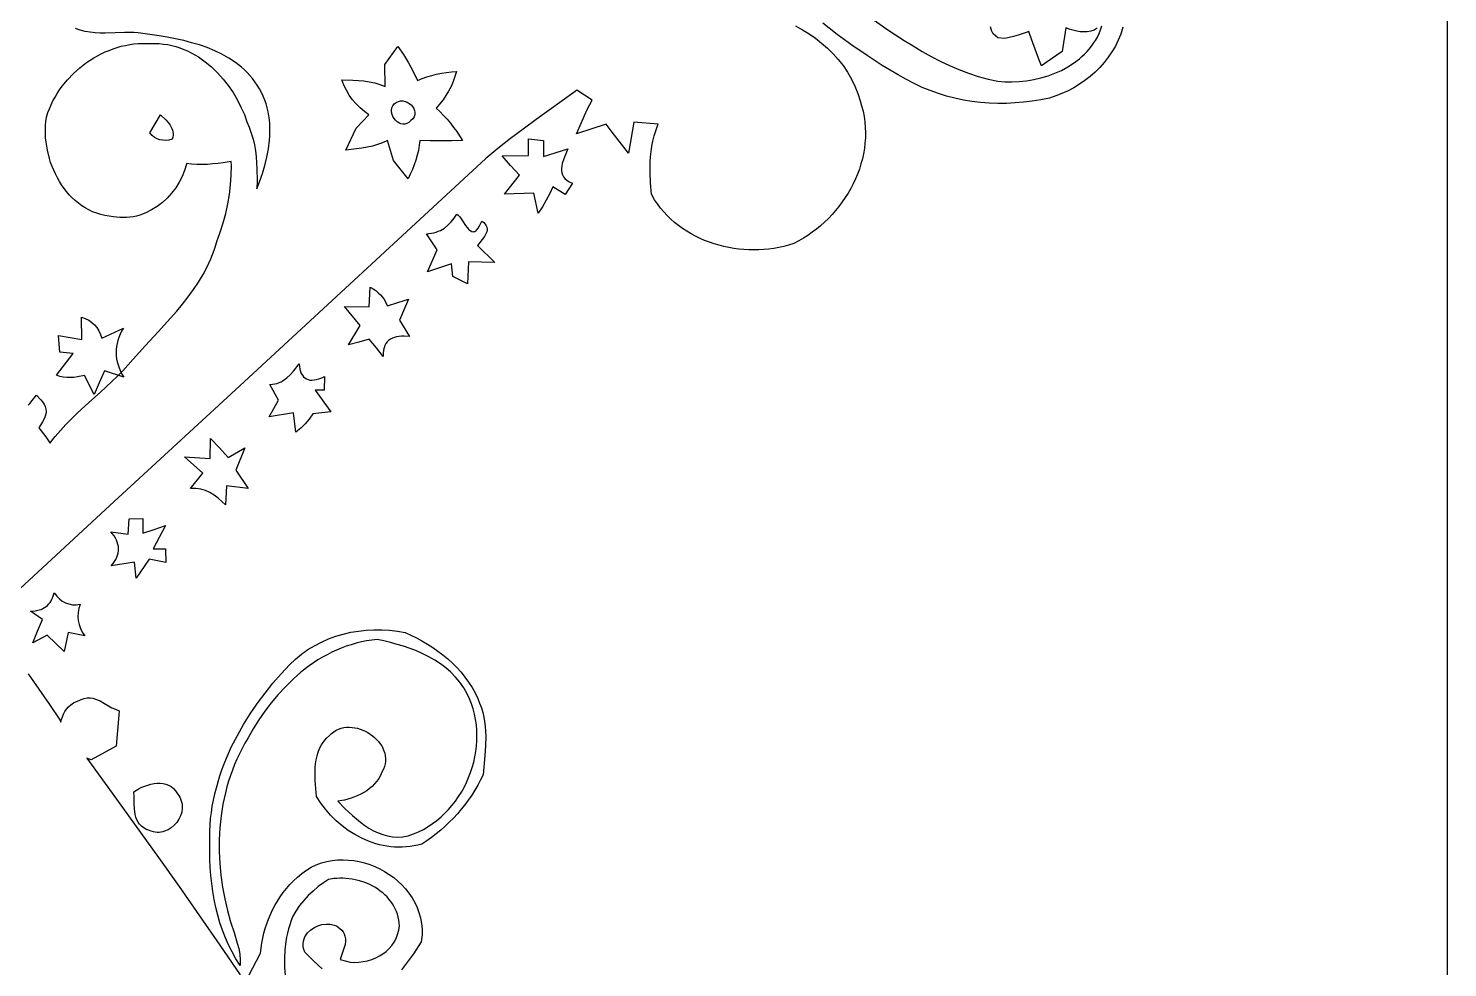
# Model space of a CAD drawing. Extents: x 1 to 4, y 1 to 4.
# Drawn here: x 2.737 to 4, y 2.391 to 3.226 of the extents above; entities that cross this region are included whole.
import ezdxf

# ---------------------------------------------------------------- set-up
doc = ezdxf.new("R2010")
doc.units = 0
doc.layers.add('SMALL', color=18, linetype='CONTINUOUS')

msp = doc.modelspace()

# ---------------------------------------------------------------- linework, layer by layer
at = {"layer": 'SMALL'}
for points in [[(4, 1.59), (4, 3.875)], [(3.4856, 3.2365), (3.501, 3.2258), (3.5087, 3.2206), (3.5165, 3.2156), (3.5244, 3.2107), (3.5323, 3.2059), (3.5404, 3.2014), (3.5485, 3.1972), (3.5567, 3.1933), (3.5651, 3.1897), (3.5736, 3.1864), (3.5822, 3.1836), (3.591, 3.1812), (3.5997, 3.1793), (3.6059, 3.1789), (3.6123, 3.1788), (3.6188, 3.1791), (3.6253, 3.1798), (3.6317, 3.1809), (3.6381, 3.1823), (3.6444, 3.1842), (3.6504, 3.1864), (3.6563, 3.189), (3.6619, 3.192), (3.6672, 3.1954), (3.6723, 3.1993), (3.6746, 3.2013), (3.6769, 3.2034), (3.6791, 3.2057), (3.6811, 3.208), (3.6831, 3.2105), (3.685, 3.2131), (3.6867, 3.2157), (3.6883, 3.2184), (3.6898, 3.2217), (3.6911, 3.225), (3.6923, 3.2285)], [(3.4196, 3.2285), (3.4258, 3.2252), (3.4317, 3.2216), (3.4374, 3.2176), (3.4429, 3.2133), (3.4481, 3.2087), (3.4531, 3.2038), (3.4577, 3.1986), (3.462, 3.1932), (3.4659, 3.1874), (3.4694, 3.1813), (3.4724, 3.175), (3.475, 3.1685), (3.4771, 3.1619), (3.4785, 3.1573), (3.4798, 3.1526), (3.4807, 3.1479), (3.4814, 3.1431), (3.4818, 3.1383), (3.482, 3.1336), (3.4819, 3.1289), (3.4815, 3.1241), (3.481, 3.1195), (3.4802, 3.1148), (3.4792, 3.1102), (3.4779, 3.1057), (3.4765, 3.1012), (3.4748, 3.0967), (3.473, 3.0924), (3.471, 3.0881), (3.4688, 3.0839), (3.4664, 3.0798), (3.4639, 3.0758), (3.4612, 3.0719), (3.4583, 3.068), (3.4553, 3.0644), (3.4522, 3.0608), (3.4489, 3.0573), (3.4455, 3.054), (3.4419, 3.0508), (3.4383, 3.0478), (3.4345, 3.0449), (3.4306, 3.0422), (3.4267, 3.0396), (3.4226, 3.0372), (3.4181, 3.0349), (3.4135, 3.0335), (3.4092, 3.0323), (3.4048, 3.0314), (3.4004, 3.0306), (3.396, 3.03), (3.3916, 3.0296), (3.3871, 3.0293), (3.3826, 3.0293), (3.3781, 3.0293), (3.3736, 3.0296), (3.3692, 3.03), (3.3647, 3.0306), (3.3603, 3.0314), (3.3559, 3.0323), (3.3516, 3.0334), (3.3473, 3.0347), (3.343, 3.0361), (3.3388, 3.0377), (3.3347, 3.0395), (3.3307, 3.0415), (3.3268, 3.0436), (3.323, 3.0459), (3.3192, 3.0483), (3.3156, 3.0509), (3.3121, 3.0537), (3.3088, 3.0567), (3.3055, 3.0598), (3.3025, 3.0631), (3.2995, 3.0665), (3.2968, 3.0702), (3.2942, 3.0739), (3.2915, 3.0789), (3.2906, 3.089), (3.2903, 3.0982), (3.2904, 3.1075), (3.2907, 3.1122), (3.2912, 3.1168), (3.2919, 3.1215), (3.2928, 3.1261), (3.2939, 3.1307), (3.2953, 3.1352), (3.2969, 3.1397), (3.2975, 3.141), (3.2757, 3.1428), (3.2712, 3.1153), (3.2565, 3.134), (3.2512, 3.1411), (3.2247, 3.1324), (3.2292, 3.1427), (3.2318, 3.1487), (3.2347, 3.1547), (3.2386, 3.1624), (3.225, 3.1714), (3.2235, 3.1703), (3.212, 3.1618), (3.1889, 3.1452), (3.1774, 3.1368), (3.166, 3.1283), (3.1549, 3.1196), (3.1441, 3.1106), (2.9212, 2.9048), (2.8096, 2.8018), (2.7011, 2.702)], [(2.7368, 2.891), (2.7384, 2.8927), (2.7405, 2.8954), (2.7441, 2.9001), (2.7481, 2.8958), (2.7497, 2.8941), (2.7511, 2.892), (2.752, 2.8898), (2.7526, 2.8875), (2.7527, 2.8853), (2.7524, 2.883), (2.7513, 2.8794), (2.7496, 2.8762), (2.7478, 2.8733), (2.7464, 2.871), (2.7525, 2.8628), (2.7562, 2.8576), (2.7563, 2.8577), (2.7608, 2.8633), (2.7655, 2.8687), (2.7704, 2.8739), (2.7753, 2.879), (2.7804, 2.8839), (2.7907, 2.8934), (2.8011, 2.9028), (2.8113, 2.9122), (2.8162, 2.917), (2.821, 2.9218), (2.8256, 2.9268), (2.8302, 2.9321), (2.8412, 2.9443), (2.8525, 2.9564), (2.8636, 2.9686), (2.869, 2.9748), (2.8742, 2.981), (2.8792, 2.9874), (2.8839, 2.9939), (2.8884, 3.0005), (2.8925, 3.0073), (2.8962, 3.0142), (2.8995, 3.0214), (2.9023, 3.0289), (2.9036, 3.0326), (2.9047, 3.0367), (2.9077, 3.0451), (2.9103, 3.0533), (2.9126, 3.0616), (2.9145, 3.0701), (2.9159, 3.0786), (2.917, 3.0872), (2.9176, 3.0958), (2.9177, 3.1043), (2.9175, 3.1079), (2.9104, 3.1068), (2.9058, 3.1062), (2.9011, 3.1057), (2.8964, 3.1053), (2.8916, 3.1052), (2.8869, 3.1053), (2.8821, 3.1056), (2.8777, 3.1062), (2.8776, 3.1056), (2.8759, 3.1), (2.8738, 3.0946), (2.8712, 3.0894), (2.8681, 3.0844), (2.8645, 3.0797), (2.8606, 3.0754), (2.8563, 3.0714), (2.8517, 3.0679), (2.8467, 3.0648), (2.8415, 3.0622), (2.8361, 3.0602), (2.8332, 3.0594), (2.8303, 3.0588), (2.8274, 3.0584), (2.8244, 3.0581), (2.8214, 3.058), (2.8184, 3.0581), (2.8154, 3.0584), (2.8126, 3.0588), (2.809, 3.0592), (2.8051, 3.0598), (2.8014, 3.0607), (2.7978, 3.0619), (2.7942, 3.0632), (2.7909, 3.0648), (2.7876, 3.0666), (2.7845, 3.0686), (2.7815, 3.0708), (2.7787, 3.0732), (2.776, 3.0757), (2.7734, 3.0783), (2.771, 3.0811), (2.7687, 3.084), (2.7666, 3.0871), (2.7646, 3.0902), (2.7628, 3.0934), (2.761, 3.0968), (2.7595, 3.1001), (2.7581, 3.1036), (2.7568, 3.1071), (2.7557, 3.1107), (2.7539, 3.1179), (2.7527, 3.1252), (2.7523, 3.1289), (2.7521, 3.1326), (2.7521, 3.1362), (2.7522, 3.1399), (2.7525, 3.1435), (2.753, 3.1474), (2.7543, 3.1514), (2.7557, 3.1549), (2.7572, 3.1584), (2.7589, 3.1618), (2.7607, 3.1652), (2.7627, 3.1685), (2.7648, 3.1716), (2.767, 3.1748), (2.7718, 3.1807), (2.7771, 3.1862), (2.7827, 3.1913), (2.7888, 3.1959), (2.7952, 3.2001), (2.8018, 3.2037), (2.8053, 3.2054), (2.8088, 3.2068), (2.8124, 3.2082), (2.816, 3.2093), (2.8197, 3.2104), (2.8234, 3.2112), (2.8272, 3.2119), (2.8309, 3.2125), (2.8348, 3.2128), (2.8386, 3.213), (2.8425, 3.213), (2.846, 3.2128), (2.8496, 3.2129), (2.8535, 3.2128), (2.8573, 3.2124), (2.861, 3.2119), (2.8647, 3.2111), (2.8683, 3.2102), (2.8718, 3.209), (2.8753, 3.2077), (2.8787, 3.2063), (2.882, 3.2047), (2.8852, 3.2029), (2.8884, 3.2009), (2.8944, 3.1967), (2.9001, 3.192), (2.9054, 3.1868), (2.9104, 3.1813), (2.9149, 3.1755), (2.9191, 3.1693), (2.9229, 3.163), (2.9262, 3.1564), (2.9292, 3.1498), (2.9315, 3.1433), (2.9336, 3.1384), (2.9354, 3.1332), (2.9369, 3.1279), (2.9381, 3.1226), (2.939, 3.1173), (2.9397, 3.112), (2.9401, 3.1067), (2.9404, 3.1013), (2.9405, 3.0907), (2.9403, 3.0836), (2.9427, 3.0897), (2.9453, 3.0971), (2.9475, 3.1045), (2.9493, 3.1119), (2.9507, 3.1193), (2.9517, 3.1268), (2.9519, 3.1305), (2.952, 3.1341), (2.952, 3.1378), (2.9519, 3.1414), (2.9515, 3.145), (2.9511, 3.1486), (2.9504, 3.1521), (2.9496, 3.1556), (2.9486, 3.1591), (2.9474, 3.1625), (2.946, 3.1659), (2.9445, 3.1692), (2.9427, 3.1725), (2.9407, 3.1758), (2.9386, 3.1788), (2.9365, 3.1817), (2.9342, 3.1844), (2.9318, 3.187), (2.9293, 3.1894), (2.9267, 3.1918), (2.924, 3.194), (2.9213, 3.1961), (2.9154, 3.2), (2.9093, 3.2034), (2.9029, 3.2065), (2.8962, 3.2092), (2.8894, 3.2116), (2.8823, 3.2136), (2.8752, 3.2155), (2.8679, 3.2171), (2.8606, 3.2185), (2.8533, 3.2197), (2.8388, 3.2219), (2.8348, 3.2223), (2.8309, 3.2226), (2.8226, 3.2226), (2.8141, 3.2223), (2.8054, 3.2221), (2.8009, 3.2222), (2.7965, 3.2225), (2.792, 3.2229), (2.7876, 3.2237), (2.7831, 3.2249), (2.7788, 3.2264)], [(3.7111, 3.2273), (3.7092, 3.2213), (3.7069, 3.2158), (3.7043, 3.2105), (3.7013, 3.2054), (3.698, 3.2006), (3.6944, 3.196), (3.6905, 3.1916), (3.6863, 3.1874), (3.6819, 3.1835), (3.6772, 3.1799), (3.6724, 3.1766), (3.6674, 3.1735), (3.6622, 3.1708), (3.6568, 3.1683), (3.6514, 3.1662), (3.6457, 3.1644), (3.638, 3.1628), (3.6304, 3.1616), (3.6227, 3.1606), (3.6151, 3.16), (3.6074, 3.1596), (3.5997, 3.1596), (3.592, 3.1599), (3.5844, 3.1604), (3.5767, 3.1613), (3.5691, 3.1626), (3.5616, 3.1642), (3.5541, 3.1661), (3.5468, 3.1683), (3.5395, 3.171), (3.5323, 3.1739), (3.5253, 3.1773), (3.518, 3.1811), (3.5109, 3.1851), (3.4969, 3.1934), (3.4833, 3.2021), (3.4699, 3.2113), (3.4568, 3.2209), (3.4439, 3.2309)], [(3.6882, 3.2265), (3.6854, 3.2248), (3.6824, 3.2238), (3.6793, 3.2232), (3.6762, 3.2232), (3.6731, 3.2234), (3.67, 3.2239), (3.6642, 3.2254), (3.6601, 3.2268), (3.6569, 3.2058), (3.6436, 3.1965), (3.6385, 3.193), (3.6363, 3.199), (3.6308, 3.2135), (3.6281, 3.221), (3.6273, 3.2235), (3.625, 3.2227), (3.6177, 3.2202), (3.6138, 3.2191), (3.6099, 3.2181), (3.6059, 3.2174), (3.5997, 3.218), (3.5956, 3.2214), (3.594, 3.2244), (3.5932, 3.2276)], [(2.7368, 2.652), (2.7463, 2.6385), (2.7557, 2.6248), (2.7649, 2.6111), (2.766, 2.6092), (2.7665, 2.6113), (2.7673, 2.6137), (2.7683, 2.6161), (2.7695, 2.6184), (2.771, 2.6206), (2.7727, 2.6227), (2.7748, 2.6245), (2.7772, 2.6262), (2.7798, 2.6275), (2.7821, 2.6283), (2.784, 2.6293), (2.7866, 2.6302), (2.7893, 2.6306), (2.7919, 2.6306), (2.7943, 2.6303), (2.7967, 2.6296), (2.8008, 2.6279), (2.8047, 2.6258), (2.8082, 2.6237), (2.8114, 2.6219), (2.8146, 2.6205), (2.8178, 2.6192), (2.8176, 2.6157), (2.815, 2.5878), (2.7928, 2.5754), (2.789, 2.5771), (2.8155, 2.5404), (2.8527, 2.4887), (2.8711, 2.4627), (2.8894, 2.4367), (2.9075, 2.4105), (2.9254, 2.3843)], [(2.9302, 2.3781), (2.9434, 2.4029), (2.9435, 2.4036), (2.9441, 2.408), (2.9448, 2.4125), (2.9456, 2.4168), (2.9466, 2.4212), (2.9478, 2.4255), (2.9492, 2.4297), (2.9507, 2.4339), (2.9524, 2.438), (2.9543, 2.442), (2.9564, 2.446), (2.9587, 2.4499), (2.9611, 2.4537), (2.9638, 2.4574), (2.9666, 2.461), (2.9697, 2.4645), (2.973, 2.4679), (2.9764, 2.4711), (2.9803, 2.4744), (2.9844, 2.4774), (2.9888, 2.4799), (2.9932, 2.482), (2.9978, 2.4838), (3.0025, 2.485), (3.0073, 2.4859), (3.0121, 2.4865), (3.017, 2.4866), (3.0218, 2.4864), (3.0266, 2.4859), (3.0314, 2.485), (3.0361, 2.4838), (3.0408, 2.4824), (3.0453, 2.4806), (3.0497, 2.4785), (3.054, 2.4762), (3.0581, 2.4736), (3.0621, 2.4707), (3.0658, 2.4676), (3.0694, 2.4643), (3.0726, 2.4607), (3.0757, 2.4569), (3.0784, 2.4529), (3.0808, 2.4487), (3.0829, 2.4443), (3.0846, 2.4397), (3.0859, 2.4349), (3.0868, 2.43), (3.0873, 2.425), (3.0873, 2.4198), (3.0864, 2.4137), (3.0796, 2.4028), (3.0726, 2.3933), (3.0689, 2.3887)], [(2.9985, 2.3897), (2.9911, 2.3964), (2.9831, 2.4045), (2.9818, 2.4076), (2.9815, 2.4098), (2.9815, 2.412), (2.9817, 2.4141), (2.9823, 2.4162), (2.9831, 2.418), (2.9841, 2.4198), (2.9853, 2.4215), (2.988, 2.4241), (2.9911, 2.4262), (2.9946, 2.4278), (2.9982, 2.4289), (3.0019, 2.4293), (3.0056, 2.4292), (3.0092, 2.4284), (3.0111, 2.4277), (3.0128, 2.4268), (3.0143, 2.4256), (3.0158, 2.4241), (3.017, 2.4225), (3.018, 2.4206), (3.0187, 2.4185), (3.0191, 2.4164), (3.0193, 2.4141), (3.019, 2.4113), (3.0145, 2.3979), (3.0234, 2.3954), (3.0271, 2.3953), (3.0311, 2.3955), (3.035, 2.396), (3.0389, 2.3968), (3.0426, 2.3979), (3.0461, 2.3993), (3.0494, 2.401), (3.0525, 2.4029), (3.0554, 2.4051), (3.058, 2.4076), (3.0604, 2.4103), (3.0624, 2.4133), (3.0642, 2.4166), (3.0656, 2.4201), (3.0666, 2.4239), (3.0673, 2.4277), (3.0671, 2.4302), (3.0667, 2.4329), (3.0661, 2.4355), (3.0654, 2.4381), (3.0645, 2.4405), (3.0635, 2.4429), (3.0623, 2.4452), (3.061, 2.4474), (3.0595, 2.4496), (3.0579, 2.4516), (3.0562, 2.4535), (3.0543, 2.4554), (3.0523, 2.4572), (3.0502, 2.4588), (3.0481, 2.4604), (3.0458, 2.4619), (3.0434, 2.4632), (3.041, 2.4645), (3.0359, 2.4666), (3.0306, 2.4683), (3.0252, 2.4695), (3.0196, 2.4701), (3.0169, 2.4703), (3.0141, 2.4703), (3.0114, 2.4701), (3.0087, 2.4699), (3.006, 2.4694), (3.0041, 2.4692), (2.9997, 2.4662), (2.9949, 2.4627), (2.9903, 2.4588), (2.9861, 2.4548), (2.9821, 2.4504), (2.9784, 2.4458), (2.975, 2.4409), (2.9721, 2.4359), (2.9708, 2.4325), (2.9696, 2.4288), (2.9685, 2.4251), (2.9676, 2.4214), (2.9668, 2.4177), (2.9662, 2.414), (2.9653, 2.4064), (2.9649, 2.3988), (2.965, 2.3912), (2.9655, 2.3835)]]:
    msp.add_lwpolyline(points, dxfattribs=at)
for points in [[(3.0659, 3.2103), (3.0707, 3.2031), (3.0752, 3.1956), (3.0794, 3.1879), (3.0832, 3.1801), (3.0874, 3.1817), (3.0916, 3.1832), (3.0959, 3.1845), (3.1002, 3.1856), (3.1046, 3.1865), (3.109, 3.1872), (3.1134, 3.1877), (3.1179, 3.188), (3.1166, 3.1834), (3.115, 3.179), (3.1132, 3.1747), (3.111, 3.1705), (3.1086, 3.1665), (3.106, 3.1627), (3.103, 3.159), (3.0998, 3.1555), (3.1032, 3.1523), (3.1065, 3.1489), (3.1096, 3.1455), (3.1126, 3.1419), (3.1154, 3.1383), (3.1182, 3.1345), (3.1208, 3.1307), (3.1233, 3.1267), (3.1138, 3.1264), (3.1044, 3.1262), (3.0949, 3.1263), (3.0854, 3.1267), (3.0849, 3.1223), (3.0841, 3.1178), (3.0831, 3.1135), (3.0819, 3.1092), (3.0804, 3.1049), (3.0788, 3.1007), (3.0769, 3.0966), (3.0749, 3.0926), (3.0618, 3.1087), (3.0566, 3.1265), (3.0521, 3.1246), (3.0476, 3.123), (3.0431, 3.1217), (3.0384, 3.1206), (3.0337, 3.1198), (3.029, 3.1191), (3.0195, 3.1181), (3.0287, 3.1376), (3.0401, 3.1493), (3.036, 3.1523), (3.0322, 3.1556), (3.0286, 3.1591), (3.0254, 3.1629), (3.0225, 3.167), (3.02, 3.1713), (3.0178, 3.1759), (3.0159, 3.1806), (3.0258, 3.1804), (3.0307, 3.1801), (3.0356, 3.1796), (3.0404, 3.1788), (3.0452, 3.1778), (3.0499, 3.1764), (3.0545, 3.1747), (3.0543, 3.1941)], [(3.0626, 3.1591), (3.0644, 3.1605), (3.0663, 3.1614), (3.0683, 3.1618), (3.0703, 3.1618), (3.0723, 3.1614), (3.0742, 3.1607), (3.0759, 3.1596), (3.0775, 3.1583), (3.0789, 3.1568), (3.08, 3.1552), (3.0807, 3.1534), (3.081, 3.1516), (3.0809, 3.1497), (3.0803, 3.1478), (3.0791, 3.146), (3.0774, 3.1443), (3.0757, 3.1427), (3.0739, 3.1417), (3.0721, 3.1412), (3.0703, 3.1411), (3.0685, 3.1415), (3.0668, 3.1423), (3.0651, 3.1433), (3.0637, 3.1447), (3.0624, 3.1463), (3.0614, 3.148), (3.0606, 3.1498), (3.0602, 3.1518), (3.0601, 3.1537), (3.0605, 3.1556), (3.0613, 3.1574)], [(2.8451, 3.1333), (2.8547, 3.1495), (2.8593, 3.1451), (2.8615, 3.1427), (2.8633, 3.1401), (2.8647, 3.1374), (2.8652, 3.1359), (2.8656, 3.1344), (2.8657, 3.1329), (2.8657, 3.1312), (2.8655, 3.1295), (2.8651, 3.1277), (2.8621, 3.127), (2.8593, 3.1267), (2.8566, 3.1268), (2.854, 3.1272), (2.8516, 3.1281), (2.8493, 3.1294), (2.8471, 3.1311)], [(3.1822, 3.1281), (3.1955, 3.1265), (3.1955, 3.1123), (3.2172, 3.1191), (3.2152, 3.1147), (3.2134, 3.1103), (3.212, 3.106), (3.2116, 3.1039), (3.2114, 3.1018), (3.2114, 3.0999), (3.2116, 3.0979), (3.2122, 3.0961), (3.2132, 3.0944), (3.2145, 3.0927), (3.2162, 3.0912), (3.2184, 3.0898), (3.2211, 3.0885), (3.2148, 3.0786), (3.2038, 3.0855), (3.2009, 3.0794), (3.1978, 3.0734), (3.1944, 3.0676), (3.1908, 3.0619), (3.1869, 3.0798), (3.1608, 3.0788), (3.174, 3.0958), (3.1661, 3.1043), (3.1585, 3.113), (3.182, 3.1134)], [(3.0912, 3.0437), (3.0935, 3.0438), (3.0957, 3.0441), (3.0978, 3.0445), (3.0998, 3.0451), (3.1018, 3.0458), (3.1037, 3.0466), (3.1072, 3.0487), (3.1104, 3.0512), (3.1133, 3.0542), (3.1159, 3.0575), (3.1183, 3.0612), (3.1196, 3.0601), (3.1209, 3.0586), (3.1234, 3.055), (3.126, 3.0511), (3.1274, 3.0493), (3.1287, 3.0478), (3.1301, 3.0466), (3.1315, 3.0457), (3.1329, 3.0454), (3.1336, 3.0455), (3.1343, 3.0457), (3.1351, 3.0462), (3.1358, 3.0467), (3.1373, 3.0485), (3.1389, 3.0512), (3.1405, 3.0549), (3.1422, 3.0536), (3.1435, 3.0522), (3.1444, 3.0508), (3.145, 3.0495), (3.1452, 3.0481), (3.1452, 3.0467), (3.1449, 3.0454), (3.1444, 3.044), (3.1429, 3.0413), (3.1409, 3.0386), (3.1366, 3.0333), (3.152, 3.0181), (3.1288, 3.0186), (3.1278, 2.9991), (3.1148, 3.0057), (3.1136, 3.0168), (3.0922, 3.0098), (3.1008, 3.0293)], [(3.0412, 2.9962), (3.0438, 2.9947), (3.0462, 2.993), (3.0483, 2.9912), (3.0503, 2.9892), (3.0522, 2.9871), (3.0538, 2.9848), (3.0552, 2.9823), (3.0565, 2.9796), (3.0659, 2.9826), (3.0753, 2.9854), (3.0673, 2.9668), (3.0763, 2.9521), (3.0714, 2.9524), (3.069, 2.9524), (3.0668, 2.9522), (3.0647, 2.9519), (3.0627, 2.9514), (3.0609, 2.9507), (3.0592, 2.9498), (3.0577, 2.9488), (3.0563, 2.9475), (3.0552, 2.946), (3.0542, 2.9442), (3.0535, 2.9422), (3.053, 2.9399), (3.0527, 2.9374), (3.0527, 2.9345), (3.0467, 2.9422), (3.0404, 2.9497), (3.0312, 2.9473), (3.022, 2.9447), (3.0323, 2.9621), (3.0183, 2.9788), (3.0404, 2.9785)], [(2.7843, 2.9694), (2.7876, 2.9682), (2.7907, 2.9666), (2.7934, 2.9648), (2.7958, 2.9626), (2.798, 2.9601), (2.7998, 2.9573), (2.8013, 2.9541), (2.8025, 2.9507), (2.8215, 2.9596), (2.82, 2.9569), (2.8187, 2.9542), (2.8176, 2.9514), (2.8167, 2.9487), (2.816, 2.946), (2.8155, 2.9432), (2.8152, 2.9405), (2.8151, 2.9378), (2.8152, 2.935), (2.8155, 2.9323), (2.8161, 2.9296), (2.8168, 2.9269), (2.8178, 2.9242), (2.8189, 2.9215), (2.8203, 2.9188), (2.8219, 2.9161), (2.8047, 2.9217), (2.8001, 2.9111), (2.7954, 2.9006), (2.7868, 2.9174), (2.7806, 2.9162), (2.7774, 2.9158), (2.7743, 2.9156), (2.7712, 2.9156), (2.7681, 2.916), (2.7651, 2.9167), (2.762, 2.9178), (2.777, 2.9371), (2.7649, 2.9382), (2.7638, 2.9532), (2.7847, 2.9495)], [(2.9518, 2.9095), (2.9541, 2.9097), (2.9562, 2.91), (2.9583, 2.9105), (2.9602, 2.9112), (2.962, 2.912), (2.9638, 2.913), (2.967, 2.9154), (2.97, 2.9181), (2.9728, 2.9213), (2.9779, 2.928), (2.9782, 2.9254), (2.9786, 2.9231), (2.9792, 2.9211), (2.9799, 2.9193), (2.9808, 2.9177), (2.9818, 2.9164), (2.983, 2.9153), (2.9844, 2.9145), (2.9859, 2.9139), (2.9875, 2.9135), (2.9893, 2.9134), (2.9913, 2.9136), (2.9934, 2.9139), (2.9956, 2.9146), (2.998, 2.9154), (3.0006, 2.9165), (3.0003, 2.9045), (2.9922, 2.9045), (3.0063, 2.8852), (2.9901, 2.8835), (2.987, 2.8788), (2.9834, 2.8746), (2.9815, 2.8726), (2.9794, 2.8707), (2.975, 2.8672), (2.973, 2.8842), (2.9512, 2.8808), (2.9595, 2.8955)], [(2.8991, 2.8615), (2.907, 2.8531), (2.9147, 2.8446), (2.9297, 2.853), (2.9216, 2.8334), (2.9327, 2.8171), (2.9133, 2.8194), (2.9125, 2.8024), (2.9092, 2.8055), (2.9058, 2.8084), (2.9023, 2.811), (2.8985, 2.8133), (2.8946, 2.8151), (2.8926, 2.8158), (2.8905, 2.8164), (2.8883, 2.8168), (2.8861, 2.817), (2.8838, 2.8171), (2.8814, 2.8169), (2.8921, 2.8305), (2.8759, 2.8451), (2.8988, 2.8437)], [(2.8267, 2.7899), (2.8389, 2.7904), (2.8388, 2.7772), (2.8488, 2.7806), (2.8589, 2.7839), (2.8481, 2.7632), (2.859, 2.7632), (2.8593, 2.7512), (2.8445, 2.7542), (2.8329, 2.7372), (2.8315, 2.7514), (2.8108, 2.7482), (2.8124, 2.7501), (2.8137, 2.752), (2.8149, 2.7539), (2.8158, 2.7558), (2.8164, 2.7577), (2.8169, 2.7596), (2.8172, 2.7615), (2.8172, 2.7634), (2.8171, 2.7653), (2.8167, 2.7672), (2.8161, 2.7691), (2.8154, 2.771), (2.8144, 2.7729), (2.8133, 2.7747), (2.812, 2.7766), (2.8104, 2.7784), (2.8259, 2.7764)], [(2.76, 2.7241), (2.7622, 2.7213), (2.7646, 2.7188), (2.7672, 2.7168), (2.77, 2.7153), (2.773, 2.7142), (2.7762, 2.7136), (2.7796, 2.7135), (2.7832, 2.714), (2.782, 2.7103), (2.7812, 2.7066), (2.781, 2.703), (2.7813, 2.6994), (2.7821, 2.6959), (2.7833, 2.6925), (2.785, 2.6891), (2.7871, 2.6858), (2.7724, 2.6887), (2.7688, 2.6719), (2.7538, 2.6864), (2.7409, 2.6795), (2.7451, 2.69), (2.7495, 2.7004), (2.7389, 2.7078), (2.743, 2.7081), (2.7467, 2.7089), (2.7484, 2.7094), (2.7499, 2.7102), (2.7514, 2.711), (2.7528, 2.7119), (2.754, 2.713), (2.7552, 2.7142), (2.7563, 2.7156), (2.7572, 2.717), (2.758, 2.7186), (2.7588, 2.7203)], [(2.9694, 2.6602), (2.9746, 2.6651), (2.9801, 2.6695), (2.9858, 2.6736), (2.9917, 2.6771), (2.9978, 2.6803), (3.0041, 2.6831), (3.0106, 2.6855), (3.0172, 2.6874), (3.0239, 2.689), (3.0307, 2.6901), (3.0376, 2.6909), (3.0445, 2.6913), (3.0514, 2.6912), (3.0584, 2.6908), (3.0654, 2.6901), (3.0723, 2.6889), (3.0773, 2.6866), (3.0823, 2.684), (3.0872, 2.6813), (3.0921, 2.6785), (3.0968, 2.6755), (3.1014, 2.6723), (3.1059, 2.6689), (3.1102, 2.6653), (3.1144, 2.6616), (3.1183, 2.6577), (3.122, 2.6536), (3.1255, 2.6492), (3.1288, 2.6447), (3.1318, 2.64), (3.1345, 2.6351), (3.1369, 2.63), (3.1386, 2.626), (3.1401, 2.6219), (3.1413, 2.6178), (3.1423, 2.6136), (3.143, 2.6095), (3.1435, 2.6052), (3.1438, 2.601), (3.144, 2.5967), (3.1438, 2.5881), (3.1433, 2.5794), (3.1416, 2.5623), (3.1393, 2.5576), (3.1369, 2.553), (3.1342, 2.5485), (3.1315, 2.5441), (3.1285, 2.5398), (3.1254, 2.5356), (3.1222, 2.5315), (3.1188, 2.5276), (3.1153, 2.5237), (3.1116, 2.52), (3.1078, 2.5164), (3.1039, 2.513), (3.0999, 2.5097), (3.0957, 2.5065), (3.0915, 2.5035), (3.0871, 2.5006), (3.0836, 2.4997), (3.0801, 2.4989), (3.0767, 2.4984), (3.0732, 2.498), (3.0697, 2.4978), (3.0663, 2.4978), (3.0629, 2.4979), (3.0595, 2.4982), (3.0561, 2.4986), (3.0528, 2.4992), (3.0495, 2.5), (3.0462, 2.5009), (3.0398, 2.5031), (3.0336, 2.5059), (3.0275, 2.5091), (3.0217, 2.5128), (3.0162, 2.5169), (3.011, 2.5214), (3.006, 2.5263), (3.0014, 2.5315), (2.9972, 2.537), (2.9934, 2.5428), (2.9927, 2.5499), (2.9922, 2.5572), (2.9921, 2.5646), (2.9922, 2.5683), (2.9926, 2.572), (2.9931, 2.5755), (2.9939, 2.579), (2.9949, 2.5825), (2.9962, 2.5857), (2.9978, 2.5889), (2.9998, 2.5919), (3.0022, 2.5947), (3.0049, 2.5973), (3.0068, 2.5991), (3.0088, 2.6006), (3.0109, 2.6019), (3.0131, 2.6029), (3.0154, 2.6037), (3.0177, 2.6042), (3.0201, 2.6045), (3.0225, 2.6046), (3.025, 2.6044), (3.0274, 2.6041), (3.0298, 2.6036), (3.0322, 2.6029), (3.0345, 2.602), (3.0368, 2.601), (3.0391, 2.5998), (3.0412, 2.5985), (3.0432, 2.597), (3.0451, 2.5954), (3.0469, 2.5937), (3.0486, 2.5919), (3.0501, 2.5899), (3.0514, 2.5879), (3.0525, 2.5858), (3.0534, 2.5836), (3.0541, 2.5814), (3.0546, 2.5791), (3.0548, 2.5768), (3.0547, 2.5744), (3.0544, 2.572), (3.0538, 2.5696), (3.0529, 2.5671), (3.0516, 2.5647), (3.0503, 2.5617), (3.0488, 2.559), (3.047, 2.5565), (3.0451, 2.5541), (3.0429, 2.5519), (3.0406, 2.55), (3.0382, 2.5481), (3.0356, 2.5465), (3.0329, 2.545), (3.0301, 2.5437), (3.0273, 2.5425), (3.0243, 2.5415), (3.0183, 2.5398), (3.0123, 2.5387), (3.0187, 2.5323), (3.0254, 2.526), (3.029, 2.5229), (3.0326, 2.52), (3.0363, 2.5172), (3.0401, 2.5147), (3.0441, 2.5125), (3.0482, 2.5105), (3.0523, 2.509), (3.0566, 2.5078), (3.0611, 2.5071), (3.0656, 2.5068), (3.0703, 2.5071), (3.0751, 2.508), (3.0797, 2.5097), (3.0842, 2.5116), (3.0885, 2.5137), (3.0927, 2.5161), (3.0967, 2.5188), (3.1005, 2.5216), (3.1042, 2.5247), (3.1076, 2.528), (3.111, 2.5314), (3.1141, 2.5351), (3.117, 2.5388), (3.1198, 2.5428), (3.1223, 2.5468), (3.1247, 2.551), (3.1269, 2.5553), (3.1288, 2.5597), (3.1305, 2.5642), (3.132, 2.5688), (3.1333, 2.5734), (3.1344, 2.5781), (3.1352, 2.5829), (3.1358, 2.5876), (3.1361, 2.5924), (3.1362, 2.5972), (3.1361, 2.602), (3.1357, 2.6067), (3.135, 2.6115), (3.1341, 2.6162), (3.1329, 2.6208), (3.1314, 2.6254), (3.1297, 2.6299), (3.1276, 2.6343), (3.1245, 2.6396), (3.121, 2.6446), (3.1172, 2.6492), (3.113, 2.6534), (3.1085, 2.6573), (3.1037, 2.6609), (3.0986, 2.6642), (3.0934, 2.6672), (3.088, 2.6699), (3.0824, 2.6724), (3.0767, 2.6746), (3.0709, 2.6766), (3.0651, 2.6783), (3.0592, 2.6799), (3.0534, 2.6813), (3.0475, 2.6825), (3.0427, 2.682), (3.038, 2.6813), (3.0333, 2.6804), (3.0288, 2.6793), (3.0242, 2.678), (3.0198, 2.6766), (3.0154, 2.675), (3.0111, 2.6732), (3.0069, 2.6712), (3.0028, 2.6691), (2.9987, 2.6668), (2.9947, 2.6644), (2.9908, 2.6618), (2.987, 2.6592), (2.9796, 2.6534), (2.9725, 2.6472), (2.9657, 2.6406), (2.9593, 2.6336), (2.9532, 2.6263), (2.9475, 2.6187), (2.9421, 2.611), (2.9371, 2.603), (2.9325, 2.595), (2.9297, 2.5904), (2.9272, 2.5857), (2.9248, 2.581), (2.9226, 2.5762), (2.9205, 2.5714), (2.9185, 2.5664), (2.9168, 2.5615), (2.9151, 2.5565), (2.9137, 2.5514), (2.9123, 2.5463), (2.9112, 2.5412), (2.9101, 2.536), (2.9085, 2.5256), (2.9074, 2.5151), (2.9068, 2.5045), (2.9068, 2.4939), (2.9073, 2.4833), (2.9083, 2.4728), (2.9098, 2.4623), (2.9117, 2.4519), (2.9142, 2.4416), (2.917, 2.4315), (2.92, 2.422), (2.9229, 2.4124), (2.9242, 2.4076), (2.9251, 2.4027), (2.9256, 2.3977), (2.9256, 2.3952), (2.9255, 2.3926), (2.9217, 2.3985), (2.9183, 2.4046), (2.9151, 2.4108), (2.9123, 2.4173), (2.9098, 2.4239), (2.9075, 2.4306), (2.9055, 2.4374), (2.9038, 2.4443), (2.9024, 2.4513), (2.9012, 2.4584), (2.9002, 2.4655), (2.8995, 2.4726), (2.8989, 2.4797), (2.8986, 2.4868), (2.8984, 2.4938), (2.8985, 2.5008), (2.8984, 2.5065), (2.8985, 2.5121), (2.8988, 2.5177), (2.8992, 2.5233), (2.8999, 2.5288), (2.9007, 2.5343), (2.9017, 2.5398), (2.9029, 2.5453), (2.9043, 2.5507), (2.9058, 2.556), (2.9074, 2.5614), (2.9092, 2.5666), (2.9112, 2.5719), (2.9133, 2.577), (2.9179, 2.5873), (2.923, 2.5973), (2.9285, 2.6071), (2.9345, 2.6166), (2.9409, 2.6259), (2.9476, 2.6349), (2.9546, 2.6437), (2.9619, 2.6521)], [(2.8309, 2.5472), (2.8355, 2.5499), (2.838, 2.5511), (2.8406, 2.5522), (2.8433, 2.5531), (2.846, 2.5539), (2.8488, 2.5544), (2.8515, 2.5547), (2.8542, 2.5548), (2.8568, 2.5545), (2.8593, 2.554), (2.8617, 2.5531), (2.864, 2.5518), (2.8661, 2.5501), (2.8679, 2.548), (2.8696, 2.5454), (2.8708, 2.5439), (2.8717, 2.5423), (2.8725, 2.5407), (2.8731, 2.5391), (2.8736, 2.5374), (2.8738, 2.5357), (2.874, 2.5341), (2.8739, 2.5324), (2.8735, 2.529), (2.8725, 2.5258), (2.871, 2.5227), (2.8691, 2.5199), (2.8668, 2.5173), (2.8642, 2.5151), (2.8613, 2.5133), (2.8582, 2.512), (2.8566, 2.5115), (2.855, 2.5112), (2.8533, 2.511), (2.8516, 2.511), (2.8499, 2.5112), (2.8482, 2.5115), (2.8464, 2.512), (2.8447, 2.5127), (2.8419, 2.5137), (2.8396, 2.5149), (2.8376, 2.5164), (2.8359, 2.5182), (2.8346, 2.5201), (2.8335, 2.5222), (2.8327, 2.5245), (2.8321, 2.5269), (2.8314, 2.5319), (2.8311, 2.5371), (2.831, 2.5423)]]:
    msp.add_lwpolyline(points, close=True, dxfattribs=at)

doc.saveas('drawing.dxf')
